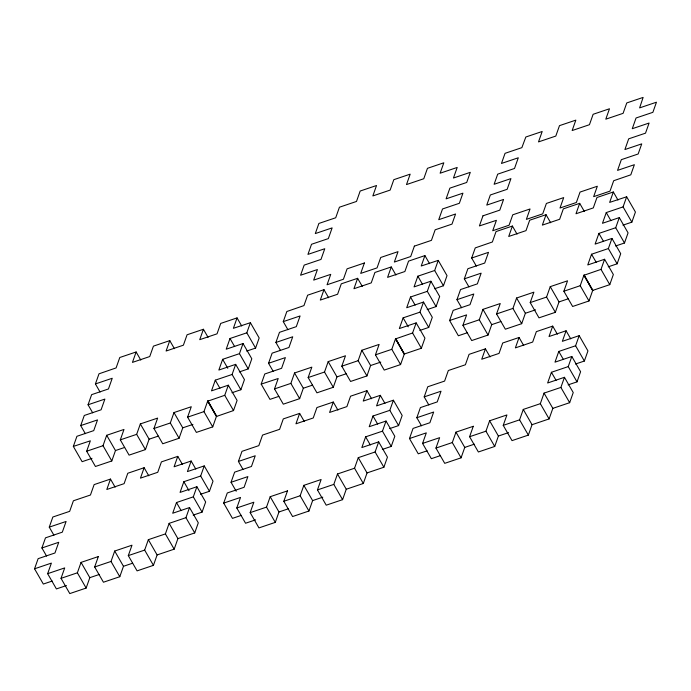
<?xml version="1.0" encoding="UTF-8"?>
<svg xmlns="http://www.w3.org/2000/svg" width="691" height="691" viewBox="0 0 691 691"><rect width="100%" height="100%" fill="white"/><g stroke="black" fill="none" stroke-linecap="round" stroke-linejoin="round"><path stroke-width="1.04" d="M92.007 458.34L82.117 461.683L73.341 446.421L76.917 436.297L93.734 430.623L97.517 419.912L80.7 425.596L85.338 433.672M80.7 425.596L84.276 415.472L101.093 409.798L104.877 399.087L88.059 404.771L92.698 412.847M88.059 404.771L91.635 394.647L108.452 388.964L112.236 378.262L95.418 383.937L100.057 392.013M95.418 383.937L98.994 373.814L116.105 367.914L119.785 357.497L136.136 351.978L140.774 360.054M52.231 581.045L43.326 584.05L34.55 568.797L38.126 558.673L54.952 552.99L58.735 542.288L41.909 547.972L46.556 556.048M41.909 547.972L45.485 537.848L62.311 532.165L66.094 521.463L49.268 527.138L53.915 535.214M49.268 527.138L52.844 517.015L69.67 511.34L73.401 500.776L90.452 495.015L94.131 484.607L110.482 479.079L115.129 487.164M136.136 351.978L132.456 362.386L149.748 356.547L153.428 346.139L169.779 340.62L166.099 351.028L183.391 345.189L187.071 334.781L203.422 329.262L199.742 339.67L217.034 333.831L220.714 323.423L237.065 317.895L233.385 328.311L250.392 322.697L246.817 332.82L229.999 338.504L226.216 349.205L243.033 343.531L239.457 353.654L222.64 359.329L218.857 370.039L235.674 364.356L232.098 374.479L215.281 380.162L211.498 390.864L228.315 385.189L224.739 395.312L207.628 401.212L216.404 416.474L212.724 426.883L196.374 432.402L187.598 417.148L191.277 406.731L173.985 412.57L182.761 427.833L179.081 438.241L162.731 443.769L153.955 428.506L157.634 418.09L140.342 423.929L149.118 439.191L145.438 449.599L129.087 455.127L120.312 439.865L123.991 429.448L106.699 435.287L115.475 450.549L111.795 460.966L95.436 466.485L86.669 451.223L90.348 440.815L73.341 446.421M66.448 585.545L56.412 588.931L47.644 573.677L51.376 563.113L34.55 568.797M111.795 460.966L103.019 445.704L106.699 435.287M98.433 556.531L81.054 562.396L89.821 577.659L86.142 588.067L69.791 593.586L61.024 578.332L64.704 567.916L47.644 573.677M86.142 588.067L77.375 572.813L81.054 562.396M110.482 479.079L106.803 489.496L124.104 483.657L127.783 473.249L144.134 467.721L148.772 475.805M145.438 449.599L136.663 434.345L140.342 423.929M144.134 467.721L140.454 478.137L157.747 472.298L161.426 461.882L177.777 456.362L174.097 466.779L191.157 461.018L187.425 471.582L204.242 465.898L200.666 476.021L183.849 481.705L180.066 492.407L196.883 486.732L193.307 496.855L176.49 502.53L172.707 513.24L189.533 507.557L185.948 517.68L169.131 523.363L165.399 533.918L148.34 539.68L157.116 554.933L153.437 565.35L137.086 570.87L128.31 555.616L131.99 545.199L114.697 551.038L123.473 566.292L119.793 576.709L103.443 582.228L94.667 566.974L98.347 556.557M119.793 576.709L111.018 561.455L114.697 551.038M179.081 438.241L170.306 422.987L173.985 412.57M153.437 565.35L144.661 550.096L148.34 539.68M212.724 426.883L203.949 411.629L207.628 401.212M157.116 554.933L174.175 549.181L177.907 538.617L169.131 523.363M216.404 416.474L233.515 410.566L237.091 400.443L228.315 385.189M231.969 392.747L240.874 389.741L244.45 379.618L235.674 364.356M239.328 371.913L248.233 368.908L251.809 358.784L243.033 343.531M246.687 351.088L255.592 348.083L259.168 337.959L250.392 322.697M177.907 538.617L194.724 532.942L198.3 522.819L189.533 507.557M193.178 515.115L202.083 512.109L205.659 501.986L196.883 486.732M200.537 494.29L209.442 491.284L213.018 481.161L204.242 465.898M278.87 396.366L269.965 399.372L261.189 384.11L264.765 373.986L281.591 368.312L285.366 357.601L268.549 363.285L273.195 371.361M268.549 363.285L272.124 353.161L288.942 347.487L292.725 336.776L275.908 342.46L280.546 350.536M275.908 342.46L279.484 332.336L296.301 326.653L300.084 315.951L283.267 321.626L287.905 329.702M283.267 321.626L286.843 311.503L303.954 305.603L307.633 295.187L323.984 289.667L328.622 297.743M241.375 515.356L232.47 518.362L223.694 503.1L227.27 492.977L244.096 487.302L247.879 476.591L231.053 482.275L236.218 491.249M231.053 482.275L234.629 472.152L251.455 466.468L255.238 455.766L238.412 461.45L243.059 469.526M238.412 461.45L241.988 451.327L258.814 445.643L262.545 435.08L279.605 429.327L283.284 418.91L299.635 413.391L304.282 421.467M323.984 289.667L320.304 300.075L337.597 294.245L341.276 283.828L357.627 278.309L353.947 288.717L371.24 282.878L374.919 272.47L391.27 266.951L387.591 277.359L404.883 271.52L408.562 261.112L424.913 255.592L421.234 266L438.241 260.386L434.665 270.509L417.848 276.193L414.064 286.895L430.882 281.22L427.306 291.343L410.489 297.018L406.705 307.728L423.523 302.045L419.947 312.168L403.129 317.851L399.346 328.553L416.163 322.878L412.587 333.002L395.477 338.901L404.252 354.163L400.573 364.572L384.222 370.091L375.446 354.837L379.126 344.42L361.834 350.259L370.609 365.522L366.93 375.93L350.579 381.458L341.803 366.195L345.483 355.779L328.19 361.618L336.966 376.88L333.287 387.288L316.936 392.816L308.16 377.554L311.84 367.137L294.547 372.976L303.323 388.238L299.644 398.655L283.293 404.175L274.517 388.912L278.197 378.504L261.189 384.11M255.601 519.857L245.564 523.242L236.788 507.98L240.52 497.425L223.694 503.1M299.644 398.655L290.868 383.393L294.547 372.976M287.586 490.835L270.198 496.708L278.974 511.962L275.294 522.379L258.944 527.898L250.168 512.636L253.847 502.227L236.788 507.98M275.294 522.379L266.519 507.116L270.198 496.708M299.635 413.391L295.955 423.808L313.248 417.969L316.927 407.552L333.278 402.032L337.925 410.108M333.287 387.288L324.511 372.034L328.19 361.618M364.382 262.995L360.702 273.411L377.053 267.892L380.732 257.475L398.025 251.636L394.345 262.053L410.704 256.534L414.384 246.117M333.278 402.032L329.598 412.441L346.891 406.61L350.57 396.193L366.921 390.674L363.241 401.082L380.3 395.33L376.569 405.885L393.395 400.21L389.819 410.333L372.993 416.008L369.21 426.718L386.036 421.035L382.46 431.158L365.634 436.842L361.851 447.543L378.677 441.869L375.101 451.983L358.275 457.667L354.543 468.23L337.484 473.983L346.26 489.245L342.581 499.662L326.23 505.181L317.454 489.919L321.134 479.502L303.841 485.341L312.617 500.604L308.937 511.02L292.587 516.54L283.811 501.277L287.491 490.869M308.937 511.02L300.162 495.758L303.841 485.341M366.93 375.93L358.154 360.676L361.834 350.259M342.581 499.662L333.805 484.4L337.484 473.983M400.573 364.572L391.806 349.318L395.477 338.901M404.252 354.163L395.77 338.676M346.26 489.245L363.319 483.484L367.051 472.92L358.275 457.667M404.537 353.939L421.363 348.255L424.939 338.132L416.163 322.878M419.817 330.436L428.722 327.43L432.298 317.307L423.523 302.045M427.176 309.603L436.081 306.597L439.657 296.474L430.882 281.22M434.535 288.778L443.441 285.772L447.017 275.649L438.241 260.386M367.051 472.92L383.876 467.246L387.452 457.122L378.677 441.869M382.33 449.426L391.236 446.421L394.811 436.297L386.036 421.035M389.681 428.593L398.595 425.587L402.171 415.464L393.395 400.21M467.28 332.751L458.375 335.757L449.599 320.503L453.175 310.38L470.001 304.696L473.784 293.995L456.958 299.678L461.605 307.754M456.958 299.678L460.534 289.555L477.36 283.871L481.143 273.17L464.317 278.844L468.964 286.92M464.317 278.844L467.893 268.721L484.719 263.046L488.502 252.336L471.677 258.019L476.324 266.095M471.677 258.019L475.253 247.896L492.363 241.988L496.043 231.571L512.394 226.052L517.041 234.128M427.159 450.8L418.254 453.806L409.478 438.543L413.054 428.42L429.88 422.745L433.663 412.035L416.837 417.718L421.484 425.794M416.837 417.718L420.413 407.595L437.239 401.912L441.022 391.21L424.196 396.884L428.843 404.969M424.196 396.884L427.772 386.761L444.598 381.087L448.329 370.523L465.388 364.77L469.068 354.353L485.419 348.834L490.057 356.91M512.394 226.052L508.714 236.469L526.006 230.63L529.686 220.213L546.037 214.694L542.357 225.111L559.65 219.272L563.329 208.855L579.68 203.335L576 213.752L593.293 207.913L596.972 197.496L613.332 191.977L609.652 202.394L626.651 196.78L623.075 206.903L606.257 212.578L602.474 223.288L619.3 217.605L615.716 227.728L598.898 233.411L595.115 244.113L611.941 238.438L608.365 248.561L591.539 254.236L587.756 264.947L604.582 259.263L601.006 269.386L583.895 275.294L592.662 290.548L588.982 300.965L572.632 306.484L563.865 291.231L567.544 280.814L550.243 286.653L559.019 301.907L555.339 312.323L538.989 317.843L530.213 302.589L533.893 292.172L516.6 298.011L525.376 313.265L521.696 323.682L505.346 329.201L496.57 313.947L500.249 303.53L482.957 309.369L491.733 324.623L488.053 335.04L471.703 340.559L462.927 325.306L466.606 314.889L449.599 320.503M440.374 455.637L431.348 458.686L422.572 443.423L426.304 432.868L409.478 438.543M488.053 335.04L479.278 319.786L482.957 309.369M473.37 426.278L455.982 432.143L464.758 447.405L461.078 457.822L444.728 463.341L435.952 448.079L439.631 437.671L422.572 443.423M461.078 457.822L452.303 442.56L455.982 432.143M485.419 348.834L481.739 359.242L499.032 353.412L502.711 342.995L519.062 337.476L523.709 345.552M521.696 323.682L512.921 308.428L516.6 298.011M519.062 337.476L515.382 347.884L532.675 342.045L536.354 331.637L552.705 326.117L549.025 336.526L566.084 330.773L562.353 341.328L579.179 335.653L575.603 345.776L558.777 351.451L554.994 362.162L571.82 356.478L568.244 366.601L551.418 372.285L547.635 382.987L564.461 377.303L560.885 387.426L544.059 393.11L540.327 403.674L523.268 409.426L532.044 424.689L528.365 435.097L512.014 440.625L503.238 425.362L506.918 414.945L489.625 420.784L498.401 436.047L494.721 446.455L478.371 451.983L469.595 436.721L473.275 426.304M494.721 446.455L485.946 431.201L489.625 420.784M555.339 312.323L546.572 297.07L550.243 286.653M528.365 435.097L519.589 419.843L523.268 409.426M588.982 300.965L580.215 285.703L583.895 275.294M592.662 290.548L584.18 275.07M532.044 424.689L549.103 418.927L552.835 408.364L544.059 393.11M592.956 290.324L609.773 284.649L613.349 274.526L604.582 259.263M608.227 266.821L617.132 263.815L620.708 253.692L611.941 238.438M615.586 245.996L624.491 242.99L628.067 232.867L619.3 217.605M622.945 225.162L631.85 222.156L635.426 212.033L626.651 196.78M552.835 408.364L569.66 402.689L573.236 392.566L564.461 377.303M568.106 384.87L577.011 381.855L580.595 371.732L571.82 356.478M575.465 364.036L584.37 361.03L587.946 350.907L579.179 335.653M364.477 262.96L347.089 268.834L343.41 279.25L327.059 284.77L330.739 274.353L313.679 280.114L317.411 269.55L300.585 275.234L304.17 265.111L320.987 259.427L324.77 248.725L307.944 254.4L311.52 244.277L328.346 238.602L332.129 227.892L315.303 233.575L318.879 223.452L335.705 217.769L339.436 207.214L356.496 201.452L360.175 191.036L376.526 185.516L372.846 195.933L390.139 190.094L393.818 179.677L410.169 174.158L406.489 184.575L423.782 178.736L427.461 168.319L443.812 162.8L440.132 173.216L457.192 167.455L453.46 178.019L470.286 172.335L466.71 182.459L449.884 188.142L446.101 198.844L462.927 193.169L459.351 203.292L442.525 208.967L438.742 219.678L455.568 213.994L451.992 224.117L435.166 229.792L431.434 240.356L414.298 246.143M86.669 451.223L103.019 445.704M120.312 439.865L136.663 434.345M153.955 428.506L170.306 422.987M187.598 417.148L203.949 411.629M274.517 388.912L290.868 383.393M308.16 377.554L324.511 372.034M341.803 366.195L358.154 360.676M375.446 354.837L391.806 349.318M462.927 325.306L479.278 319.786M496.57 313.947L512.921 308.428M530.213 302.589L546.572 297.07M563.865 291.231L580.215 285.703M115.475 450.549L124.622 447.457M149.118 439.191L158.274 436.099M182.761 427.833L192.936 424.395M303.323 388.238L312.479 385.146M336.966 376.88L346.122 373.788M370.609 365.522L380.784 362.084M491.733 324.623L500.889 321.54M525.376 313.265L535.551 309.836M559.019 301.907L568.175 298.814M435.952 448.079L452.303 442.56M469.595 436.721L485.946 431.201M503.238 425.362L519.589 419.843M250.168 512.636L266.519 507.116M283.811 501.277L300.162 495.758M317.454 489.919L333.805 484.4M61.024 578.332L77.375 572.813M94.667 566.974L111.018 561.455M128.31 555.616L144.661 550.096M464.758 447.405L474.32 444.175M498.401 436.047L508.576 432.609M278.974 511.962L288.536 508.731M312.617 500.604L322.792 497.166M89.821 577.659L99.392 574.428M123.473 566.292L132.629 563.208M623.075 206.903L631.85 222.156M613.332 191.977L617.97 200.053M615.716 227.728L624.491 242.99M606.257 212.578L610.904 220.662M608.365 248.561L617.132 263.815M598.898 233.411L603.545 241.487M579.68 203.335L584.327 211.411M601.006 269.386L609.773 284.649M591.539 254.236L596.186 262.312M584.128 275.217L592.904 290.47M546.037 214.694L550.684 222.77M575.603 345.776L584.37 361.03M566.084 330.773L570.731 338.849M552.705 326.117L557.352 334.194M568.244 366.601L577.011 381.855M558.777 351.451L563.424 359.527M560.885 387.426L569.66 402.689M551.418 372.285L556.065 380.361M540.327 403.674L549.103 418.927M434.665 270.509L443.441 285.772M424.913 255.592L429.56 263.668M427.306 291.343L436.081 306.597M417.848 276.193L422.486 284.269M419.947 312.168L428.722 327.43M410.489 297.018L415.127 305.094M391.27 266.951L395.917 275.027M412.587 333.002L421.363 348.255M403.129 317.851L408.286 326.826M395.718 338.823L404.485 354.077M357.627 278.309L362.274 286.385M389.819 410.333L398.595 425.587M380.3 395.33L384.947 403.406M366.921 390.674L371.568 398.75M382.46 431.158L391.236 446.421M372.993 416.008L377.64 424.084M375.101 451.983L383.876 467.246M365.634 436.842L370.281 444.918M354.543 468.23L363.319 483.484M246.817 332.82L255.592 348.083M237.065 317.895L241.712 325.979M239.457 353.654L248.233 368.908M229.999 338.504L234.638 346.58M232.098 374.479L240.874 389.741M222.64 359.329L227.797 368.303M203.422 329.262L208.069 337.338M224.739 395.312L233.515 410.566M215.281 380.162L219.919 388.238M169.779 340.62L174.426 348.696M200.666 476.021L209.442 491.284M191.157 461.018L195.803 469.094M177.777 456.362L182.424 464.438M193.307 496.855L202.083 512.109M183.849 481.705L189.006 490.679M185.948 517.68L194.724 532.942M176.49 502.53L181.137 510.606M165.399 533.918L174.175 549.181M207.922 400.987L216.637 416.388L207.922 400.987M482.974 215.817L479.399 225.94L496.406 220.325L492.726 230.734L509.077 225.214L512.757 214.806L530.049 208.967L526.369 219.375L542.72 213.856L546.4 203.439L563.692 197.6L560.012 208.017L576.363 202.498L580.043 192.081L597.335 186.242L593.655 196.659L610.006 191.139L613.686 180.722L630.797 174.823L634.373 164.7L617.555 170.375L621.33 159.673L638.156 153.989L641.732 143.866L624.906 149.55L628.689 138.839L645.515 133.164L649.091 123.041L632.265 128.716L636.066 117.98L652.874 112.331L656.45 102.208L639.624 107.891L643.122 97.414L626.772 102.933L623.092 113.341L605.8 119.18L609.479 108.772L593.128 114.291L589.449 124.708L572.157 130.539L575.836 120.13L559.485 125.65L555.806 136.067L538.505 141.905L542.185 131.489L525.834 137.008L521.869 147.649L505.052 153.324L501.467 163.447L518.293 157.773L514.51 168.474L497.693 174.158L494.117 184.281L510.934 178.598L507.151 189.308L490.334 194.983L486.758 205.106L503.575 199.431L499.792 210.133L482.974 215.817"/></g></svg>
